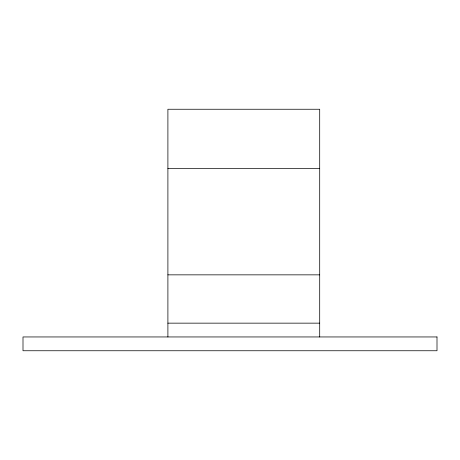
<?xml version="1.0" encoding="UTF-8"?>
<svg xmlns="http://www.w3.org/2000/svg" width="460" height="460" viewBox="0 0 460 460"><rect width="100%" height="100%" fill="white"/><g stroke="black" fill="none" stroke-linecap="round" stroke-linejoin="round"><path stroke-width="0.69" d="M167.9 168.555L319.7 168.555M167.9 274.85L319.7 274.85M167.9 323.15L319.7 323.15M319.7 336.95L319.7 109.25L167.9 109.25L167.9 336.95M437 336.95L23 336.95L23 350.75L437 350.75L437 336.95"/></g></svg>
